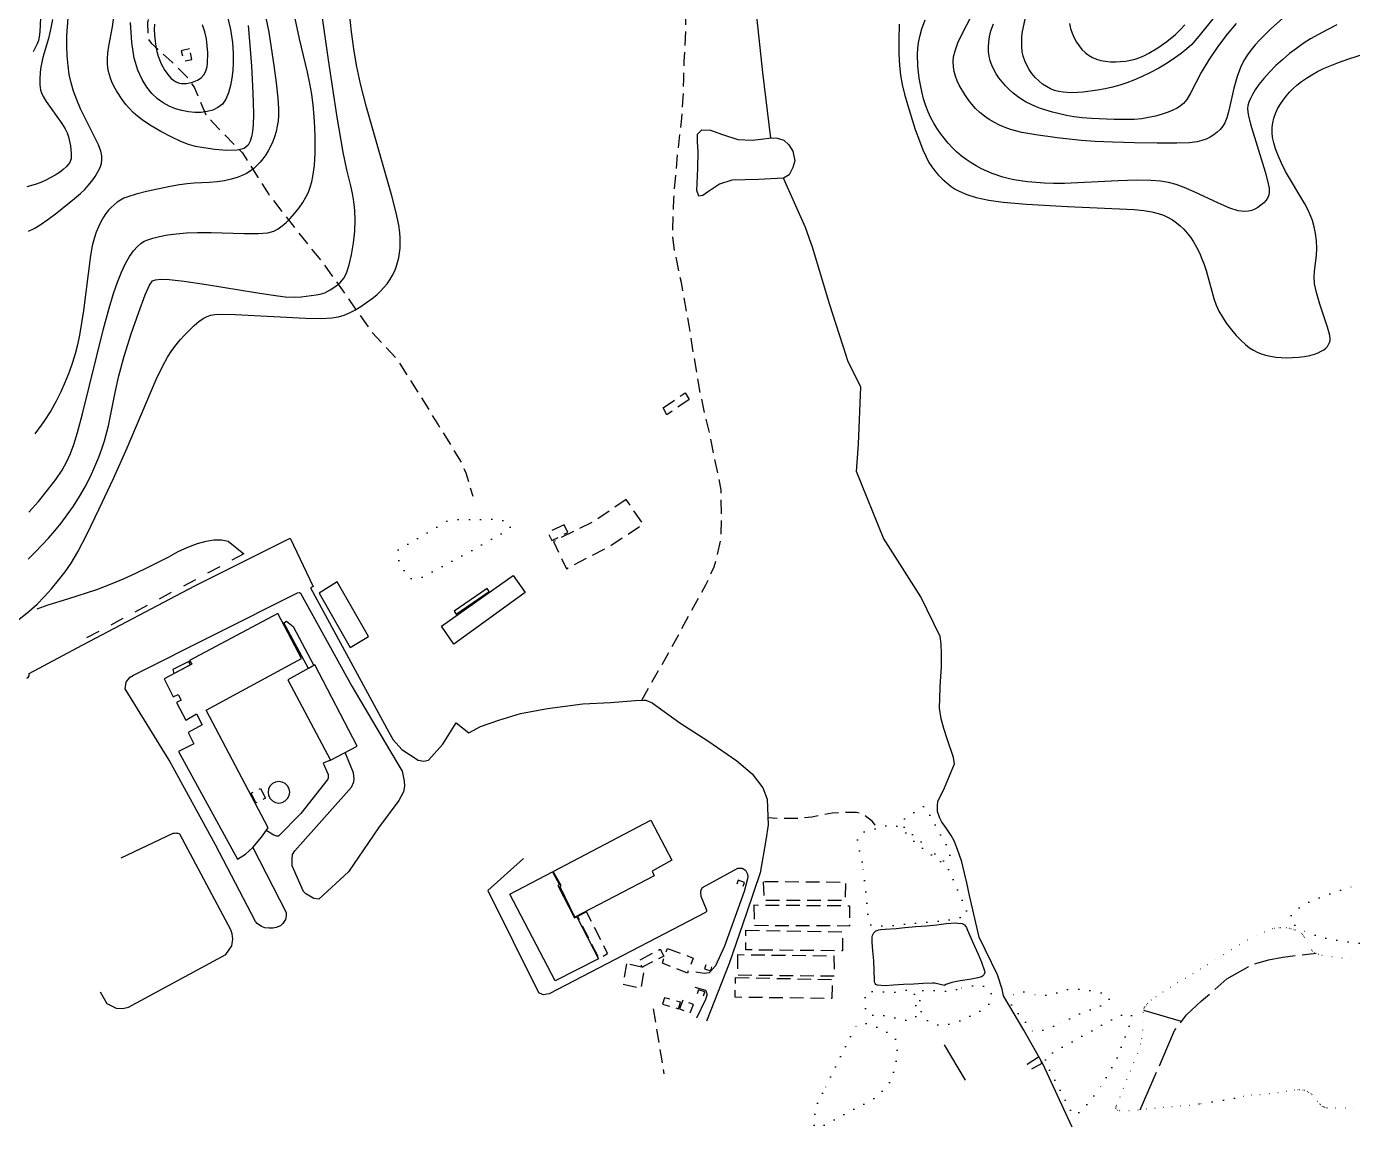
# Model space of a CAD drawing. Header units: millimetres. Extents: x 220021 to 223505, y 489325 to 491820.
# Drawn here: x 220579.4 to 221062.3, y 489327 to 489728.1 of the extents above; entities that cross this region are included whole.
import ezdxf

# ---------------------------------------------------------------- set-up
doc = ezdxf.new("R2010")
doc.units = ezdxf.units.MM
for name, pattern in [('15M2P5', [17.5, 15, -2.5]), ('5M2P5', [7.5, 5, -2.5]), ('5M5', [10, 5, -5]), ('AM4', [4, 0, -4])]:
    doc.linetypes.add(name, pattern=pattern)
for name, color, linetype in [('A0013118', 8, 'Continuous'), ('A0023119', 8, '5M2P5'), ('B0014111', 8, 'Continuous'), ('B0014116', 8, '5M2P5'), ('B0014117', 8, '5M2P5'), ('B0014118', 8, '5M2P5'), ('C0076116', 8, 'Continuous'), ('D0015112', 8, '15M2P5'), ('D0025111', 8, 'AM4'), ('E0022112', 8, 'Continuous'), ('E0052114', 8, 'Continuous'), ('F0017111', 8, 'Continuous'), ('F0017114', 8, 'Continuous'), ('F0037222', 8, 'Continuous'), ('F0037223', 8, '5M5')]:
    doc.layers.add(name, color=color, linetype=linetype)

msp = doc.modelspace()

# ---------------------------------------------------------------- linework, layer by layer
at = {"layer": 'A0013118', "flags": 128}
for points in [[(220579.527, 489490.71), (220580.004, 489490.925), (220580.318, 489491.538), (220580.257, 489492.387), (220597.849, 489501.726), (220640.649, 489524.344), (220675.323, 489541.665), (220683.728, 489524.115), (220682.726, 489523.629), (220711.282, 489471.082), (220712.944, 489468.266), (220716.091, 489464.691), (220721.948, 489460.856), (220724.014, 489460.422), (220725.739, 489460.834), (220731.012, 489466.615), (220735.824, 489474.401), (220740.406, 489470.843), (220744.668, 489473.073), (220751.344, 489475.441), (220759.302, 489477.887), (220769.117, 489479.664), (220781.982, 489481.34), (220792.055, 489481.804), (220801.048, 489482.514), (220804.157, 489482.737), (220804.893, 489482.662), (220807.21, 489481.665), (220817.323, 489474.459), (220827.484, 489467.847), (220838.074, 489460.573), (220843.613, 489455.845), (220847.469, 489450.784), (220849.109, 489446.57), (220849.472, 489437.325), (220848.677, 489431.667), (220846.529, 489419.752), (220841.577, 489405.056), (220835.274, 489386.803), (220826.991, 489365.756)], [(220661.798, 489429.014), (220673.892, 489405.392), (220673.891, 489404.165), (220673.645, 489402.816), (220673.235, 489402.08), (220672.669, 489401.31), (220671.85, 489400.533), (220670.268, 489399.893), (220669.048, 489399.635), (220667.725, 489399.601), (220666.157, 489399.773), (220664.964, 489400.217), (220663.397, 489401.302), (220662.791, 489402.12), (220648.13, 489429.972), (220631.324, 489460.886), (220615.23, 489486.863), (220615.682, 489489.222), (220616.323, 489490.258), (220617.101, 489491.116), (220618.342, 489491.852), (220678.092, 489521.812), (220678.607, 489521.862), (220678.859, 489521.818), (220679.199, 489521.661), (220697.8, 489487.791), (220711.312, 489464.93), (220716.13, 489456.804), (220716.841, 489453.156), (220716.969, 489451.332), (220716.644, 489449.304), (220715.009, 489446.146), (220707.504, 489436.231), (220696.634, 489420.101), (220685.849, 489410.188), (220683.94, 489410.435), (220681.085, 489412.195), (220680.274, 489413), (220676.135, 489422.39), (220676.116, 489424.845), (220676.253, 489426.529), (220677.072, 489427.851), (220697.662, 489450.976), (220698.576, 489452.987), (220698.7, 489454.009), (220698.388, 489456.232), (220695.354, 489463.59)], [(220690.021, 489460.789), (220687.376, 489459.727), (220689.214, 489455.595), (220689.241, 489454.558), (220689.083, 489453.883), (220679.252, 489441.434), (220671.161, 489433.142), (220670.486, 489433.197), (220669.375, 489433.566), (220666.656, 489435.223)], [(220606.142, 489376.411), (220608.567, 489372.192), (220611.944, 489370.444), (220614.218, 489370.375), (220614.879, 489370.463), (220616.471, 489370.837), (220651.978, 489390.037), (220654.1, 489393.229), (220654.436, 489395.585), (220654.226, 489397.592), (220653.763, 489399.075), (220635.238, 489433.89), (220634.641, 489434.081), (220634.164, 489434.174), (220633.803, 489434.181), (220633.339, 489434.178), (220633.043, 489434.154), (220632.644, 489434.066), (220613.749, 489425.122)], [(220760.319, 489425.053), (220747.358, 489413.384), (220765.858, 489376.184), (220767.112, 489375.535), (220767.706, 489375.521), (220768.837, 489375.704), (220769.771, 489375.895), (220826.736, 489405.515), (220827.159, 489405.778), (220827.101, 489406.125), (220826.972, 489406.439), (220825.032, 489411.206), (220824.917, 489412.743), (220825.047, 489413.602), (220825.566, 489414.491), (220838.458, 489421.498), (220839.992, 489421.457), (220841.219, 489420.805), (220841.992, 489419.356), (220842.039, 489418.411), (220841.929, 489417.576), (220840.676, 489412.979), (220833.546, 489393.025), (220830.276, 489385.954), (220827.926, 489383.327), (220826.105, 489383.083), (220823.137, 489383.586)], [(220822.758, 489378.142), (220826.596, 489377.053), (220827.192, 489375.893), (220827.133, 489375.051), (220826.624, 489373.613), (220823.372, 489366.849)]]:
    msp.add_lwpolyline(points, dxfattribs=at)
at = {"layer": 'A0023119', "flags": 128}
for points in [[(220803.399, 489482.683), (220814.013, 489501.357), (220826.722, 489524.706), (220829.862, 489531.235), (220832.363, 489541.46), (220832.45, 489549.955), (220832.374, 489559.349), (220829.873, 489571.472), (220828.174, 489579.913), (220826.637, 489586.05), (220824.924, 489593.891), (220821.908, 489611.209), (220820.726, 489619.118), (220817.859, 489634.8), (220815.439, 489646.269), (220814.652, 489652.5), (220815.083, 489665.344), (220816.333, 489679.769), (220818.005, 489694.712), (220818.528, 489702.388), (220818.791, 489708.933), (220818.85, 489715.273), (220819.387, 489723.903), (220819.529, 489732.412), (220819.752, 489740.851), (220820.616, 489748.309), (220821.753, 489756.994), (220824.12, 489770.914), (220828.768, 489790.354), (220840.022, 489820.426), (220852.255, 489846.366), (220855.919, 489861.907), (220868.164, 489886.551), (220882.413, 489909.463), (220895.057, 489937.114), (220902.839, 489954.766), (220911.568, 489969.098), (220921.804, 489985.221), (220932.244, 490000.138), (220942.695, 490010.631), (220954.898, 490021.606), (220960.649, 490028.066), (220963.825, 490036.592), (220966.988, 490048.357), (220970.135, 490065.876)], [(220602.895, 489841.394), (220606.555, 489833.222), (220618.996, 489809.41), (220633.439, 489784.872), (220634.097, 489782.059), (220633.923, 489779.782), (220627.684, 489760.921), (220627.173, 489758.122), (220627.495, 489754.437), (220626.795, 489744.803), (220625.611, 489739.908), (220624.595, 489735.712), (220623.405, 489729.415), (220623.553, 489723.628), (220624.717, 489722.036), (220632.373, 489715.109), (220638.197, 489709.256), (220640.522, 489705.723), (220644.663, 489695.857), (220647.325, 489693.021), (220657.972, 489682.027), (220667.605, 489666.837), (220682.566, 489647.728), (220686.557, 489642.948), (220689.881, 489638.351), (220705.002, 489616.962), (220714.483, 489606.683), (220729.263, 489583.018), (220737.731, 489569.245), (220739.388, 489565.544), (220741.88, 489556.94)], [(220888.405, 489437.189), (220887.52, 489438.539), (220883.622, 489441.378), (220881.597, 489441.74), (220878.216, 489441.79), (220872.809, 489441.487), (220865.391, 489440.121), (220860.012, 489439.599), (220857.353, 489439.567), (220855.471, 489439.555), (220853.201, 489439.604), (220849.374, 489439.816)], [(220807.549, 489370.289), (220811.527, 489346.573)]]:
    msp.add_lwpolyline(points, dxfattribs=at)
at = {"layer": 'B0014111', "flags": 128}
for points in [[(220756.543, 489528.148), (220761.022, 489521.935), (220735.036, 489503.09), (220730.533, 489509.676)], [(220692.519, 489525.788), (220685.914, 489521.699), (220697.208, 489501.911), (220703.943, 489505.929)], [(220747.086, 489523.372), (220735.117, 489515.151), (220735.879, 489514.042), (220747.848, 489522.263)], [(220670.938, 489514.277), (220638.688, 489497.171), (220639.525, 489495.773), (220629.531, 489490.516), (220632.707, 489483.929), (220634.627, 489484.793), (220635.737, 489482.737), (220634.035, 489481.811), (220637.396, 489475.452), (220641.304, 489477.747), (220643.384, 489473.679), (220638.191, 489470.86), (220640.237, 489466.833), (220634.655, 489463.956), (220656.249, 489424.721), (220659.066, 489426.574), (220661.797, 489429.013), (220664.932, 489432.723), (220667.307, 489436.168), (220644.778, 489479.105), (220679.46, 489497.821)], [(220674.101, 489511.433), (220676.432, 489509.477), (220683.984, 489495.336), (220682.007, 489494.253), (220673.098, 489510.918)], [(220638.493, 489496.771), (220632.641, 489493.859), (220632.97, 489492.453), (220638.99, 489495.538)], [(220684.364, 489495.503), (220674.55, 489490.052), (220690.021, 489460.789), (220699.726, 489465.886)], [(220806.692, 489439.023), (220814.427, 489424.358), (220807.27, 489420.343), (220807.941, 489418.713), (220779.049, 489403.672), (220773.697, 489414.658), (220774.025, 489415.152), (220771.199, 489420.28)], [(220770.963, 489420.117), (220773.497, 489415.418), (220772.859, 489415.142), (220778.916, 489403.375), (220779.789, 489403.814), (220787.664, 489388.433), (220771.856, 489380.473), (220755.438, 489412.02)]]:
    msp.add_lwpolyline(points, close=True, dxfattribs=at)
at = {"layer": 'B0014116', "flags": 128}
for points in [[(220638.694, 489719.939), (220635.726, 489719.278), (220636.586, 489715.416), (220639.555, 489716.077)], [(220797.758, 489555.798), (220786.038, 489547.839), (220771.239, 489540.472), (220775.981, 489530.529), (220791.541, 489538.673), (220803.926, 489546.782)], [(220775.211, 489546.551), (220769.193, 489543.756), (220770.629, 489540.803), (220776.477, 489543.782)], [(220664.55, 489450.535), (220666.375, 489447.007), (220662.863, 489445.295), (220661.206, 489448.821)], [(220783.311, 489405.561), (220780.007, 489403.882), (220787.831, 489388.688), (220791.002, 489390.377)], [(220810.14, 489392.004), (220811.464, 489389.451), (220803.574, 489385.447), (220802.406, 489387.895)], [(220812.771, 489392.265), (220822.126, 489388.738), (220820.105, 489383.292), (220810.931, 489386.881)], [(220797.862, 489386.684), (220796.66, 489379.254), (220803.238, 489377.692), (220804.538, 489385.136)], [(220811.708, 489374.308), (220811.043, 489371.948), (220816.874, 489370.304), (220817.539, 489372.663)], [(220818.383, 489373.353), (220817.174, 489370.287), (220821.038, 489368.764), (220822.247, 489371.83)]]:
    msp.add_lwpolyline(points, close=True, dxfattribs=at)
at = {"layer": 'B0014116'}
for points in [[(220812.567, 489586.684), (220811.208, 489589.187), (220819.214, 489594.608), (220820.723, 489592.25)], [(220675.201, 489449.136), (220675.008, 489450.35), (220674.45, 489451.444), (220673.582, 489452.313), (220672.487, 489452.871), (220671.273, 489453.064), (220670.059, 489452.871), (220668.964, 489452.313), (220668.095, 489451.444), (220667.537, 489450.35), (220667.345, 489449.136), (220667.537, 489447.922), (220668.095, 489446.827), (220668.964, 489445.958), (220670.059, 489445.4), (220671.273, 489445.208), (220672.487, 489445.4), (220673.582, 489445.958), (220674.45, 489446.827), (220675.008, 489447.922)]]:
    msp.add_lwpolyline(points, close=True, dxfattribs=at)
at = {"layer": 'B0014117', "flags": 128}
for points in [[(220847.671, 489416.545), (220847.902, 489409.805), (220877.65, 489409.889), (220877.729, 489416.304)], [(220844.291, 489407.953), (220844.324, 489400.676), (220879.202, 489400.531), (220879.166, 489407.7)], [(220841.324, 489398.871), (220876.488, 489398.341), (220876.507, 489391.387), (220841.285, 489391.726)], [(220838.294, 489389.877), (220838.355, 489382.593), (220873.645, 489382.24), (220873.472, 489389.426)], [(220837.603, 489381.649), (220872.867, 489380.95), (220872.678, 489374.033), (220837.413, 489374.466)]]:
    msp.add_lwpolyline(points, close=True, dxfattribs=at)
at = {"layer": 'B0014118', "flags": 128}
msp.add_lwpolyline([(220947.886, 489352.676), (220943.824, 489349.993), (220945.197, 489348.168), (220949.22, 489350.494)], close=True, dxfattribs=at)
at = {"layer": 'C0076116', "flags": 128}
for points in [[(220840.375, 489414.885), (220840.869, 489416.302), (220838.604, 489417.092), (220838.109, 489415.676)], [(220826.732, 489386.279), (220826.264, 489384.854), (220828.545, 489384.105), (220829.012, 489385.531)], [(220825.948, 489374.983), (220826.397, 489376.414), (220824.107, 489377.133), (220823.658, 489375.701)]]:
    msp.add_lwpolyline(points, dxfattribs=at)
at = {"layer": 'D0015112', "flags": 128}
for points in [[(220984.951, 489333.434), (220992.986, 489351.791), (220997.492, 489362.403), (221001.859, 489368.024), (221007.336, 489373.114), (221016.558, 489381.125), (221024.238, 489385.565), (221027.074, 489386.763), (221031.684, 489388.056), (221036.948, 489389.082), (221043.622, 489389.951), (221049.062, 489390.486)], [(221000.025, 489365.664), (220986.245, 489369.587)], [(220913.624, 489357.15), (220921.617, 489343.569)]]:
    msp.add_lwpolyline(points, dxfattribs=at)
at = {"layer": 'D0025111', "flags": 128}
for points in [[(220732.485, 489547.918), (220736.661, 489548.57), (220739.833, 489548.533), (220750.183, 489548.587), (220753.186, 489548.026), (220754.853, 489547.306), (220755.685, 489546.244), (220755.18, 489545.023), (220740.963, 489536.949), (220723.068, 489527.34), (220719.728, 489526.853), (220718.061, 489527.75), (220716.567, 489530.397), (220715.074, 489533.219), (220714.413, 489535.155), (220714.419, 489537.084), (220715.759, 489538.295), (220717.096, 489538.806)], [(220905.217, 489431.069), (220898.725, 489436.58), (220897.729, 489438.169), (220899.905, 489440.072), (220902.749, 489441.968), (220904.757, 489443.347), (220906.262, 489444.03), (220907.425, 489442.439), (220915.391, 489427.97), (220915.716, 489425.512), (220915.045, 489424.293), (220913.874, 489423.78), (220912.542, 489424.673)], [(220883.706, 489423.789), (220883.611, 489424.174), (220882.884, 489427.246), (220882.194, 489430.403), (220882.034, 489431.684), (220882.034, 489432.09), (220882.086, 489432.489), (220882.195, 489432.874), (220882.369, 489433.245), (220882.632, 489433.593), (220882.99, 489433.92), (220883.44, 489434.223), (220883.982, 489434.495), (220885.261, 489434.972), (220888.227, 489435.819), (220891.118, 489436.673), (220893.648, 489437.145), (220894.278, 489437.178), (220894.875, 489437.151), (220895.475, 489437.065), (220896.044, 489436.918), (220896.603, 489436.7), (220897.138, 489436.423), (220897.676, 489436.082), (220898.729, 489435.233), (220899.785, 489434.175), (220902.258, 489431.583), (220904.483, 489429.629), (220907.328, 489427.496), (220910.108, 489425.644), (220912.796, 489423.454), (220915.269, 489420.916), (220915.583, 489420.374), (220916.093, 489419.235), (220917.397, 489415.992), (220918.735, 489412.934), (220920.021, 489410.189), (220921.216, 489407.397), (220921.862, 489405.331), (220921.872, 489405.024), (220921.804, 489404.738), (220921.637, 489404.448), (220921.357, 489404.189), (220920.982, 489403.961), (220920.522, 489403.763), (220919.959, 489403.583), (220916.564, 489402.832), (220913.383, 489402.34), (220909.964, 489401.98), (220906.695, 489401.72), (220903.657, 489401.514), (220899.928, 489401.141), (220896.468, 489400.809), (220893.134, 489400.471), (220891.368, 489400.451), (220888.314, 489400.514), (220888.041, 489400.552), (220887.319, 489400.73), (220886.913, 489400.877), (220886.733, 489400.972), (220886.586, 489401.088), (220886.47, 489401.228), (220886.361, 489401.416), (220886.273, 489401.637), (220886.202, 489401.903), (220885.977, 489403.216), (220885.587, 489406.546), (220885.399, 489409.71)], [(221139.124, 489399.563), (221139.577, 489399.522), (221142.873, 489399.223), (221146.323, 489398.877), (221146.83, 489398.876), (221149.578, 489399.12), (221150.052, 489399.236), (221150.887, 489399.562), (221151.293, 489399.784), (221152.04, 489400.312), (221152.425, 489400.673), (221153.394, 489401.77), (221155.182, 489404.206), (221155.308, 489404.557), (221155.325, 489404.922), (221155.223, 489405.314), (221155.016, 489405.702), (221154.709, 489406.105), (221154.328, 489406.514), (221153.295, 489407.377), (221152.631, 489407.814), (221151.292, 489408.53), (221149.042, 489409.486), (221147.434, 489410.002), (221143.971, 489410.87), (221140.801, 489411.506), (221137.795, 489412.043), (221133.93, 489412.601), (221129.864, 489412.955), (221125.862, 489413.226), (221122.784, 489413.385), (221119.525, 489413.544), (221115.735, 489413.689), (221111.881, 489413.728), (221108.56, 489413.827), (221105.54, 489413.931), (221101.603, 489414.121), (221098.422, 489414.269), (221094.465, 489414.425), (221090.627, 489414.639), (221087.453, 489414.907), (221083.714, 489415.161), (221080.19, 489415.464), (221077.139, 489415.793), (221073.901, 489415.958), (221070.445, 489415.926), (221066.903, 489415.687), (221065.375, 489415.439), (221061.837, 489414.623), (221058.918, 489413.844), (221055.846, 489412.813), (221052.369, 489411.52), (221049.007, 489410.206), (221046.228, 489408.998), (221043.984, 489407.779), (221043.449, 489407.421), (221040.874, 489405.429), (221040.509, 489405.085), (221040.202, 489404.717), (221039.97, 489404.318), (221039.813, 489403.892), (221039.748, 489403.398), (221039.806, 489402.893), (221039.959, 489402.413), (221040.204, 489401.928), (221040.548, 489401.444), (221040.991, 489400.97), (221041.529, 489400.51), (221042.769, 489399.67), (221044.844, 489398.537), (221046.443, 489397.841), (221049.783, 489396.748), (221053.024, 489395.897), (221056.255, 489395.248), (221059.861, 489394.816), (221063.252, 489394.401), (221066.419, 489393.912), (221068.14, 489393.798), (221069.885, 489393.855), (221073.223, 489394.122), (221076.472, 489394.54), (221079.741, 489395.104), (221083.262, 489395.674), (221086.637, 489396.037), (221090.087, 489396.42), (221093.247, 489396.776), (221096.462, 489397.2), (221099.817, 489397.774), (221102.888, 489398.348), (221106.144, 489398.99), (221109.181, 489399.459), (221112.481, 489399.954), (221115.723, 489400.385), (221119.139, 489400.632), (221122.302, 489400.65), (221125.452, 489400.631)], [(220918.067, 489377.309), (220917.555, 489377.2), (220914.341, 489376.756), (220913.724, 489376.736), (220911.382, 489376.87), (220908.26, 489377.094), (220906.46, 489377.064), (220906.078, 489377.006), (220905.737, 489376.901), (220905.437, 489376.731), (220905.164, 489376.465), (220904.935, 489376.117), (220904.789, 489375.759), (220904.686, 489375.364), (220904.635, 489374.938), (220904.628, 489374.485), (220904.702, 489373.527), (220904.98, 489370.186), (220905.109, 489369.566), (220905.442, 489368.539), (220905.653, 489368.062), (220906.14, 489367.206), (220906.44, 489366.831), (220906.797, 489366.493), (220907.182, 489366.19), (220908.508, 489365.34), (220909.029, 489365.067), (220910.229, 489364.599), (220910.9, 489364.435), (220911.541, 489364.343), (220912.155, 489364.312), (220912.768, 489364.339), (220915.155, 489364.661), (220918.199, 489365.409), (220918.823, 489365.647), (220922.032, 489367.128), (220924.875, 489368.524), (220927.835, 489370.114), (220928.275, 489370.41), (220929.4, 489371.388), (220929.718, 489371.81), (220930.008, 489372.304), (220930.24, 489372.799), (220930.602, 489373.838), (220930.708, 489374.373), (220930.749, 489374.857), (220930.729, 489375.348), (220930.658, 489375.822), (220930.552, 489376.255), (220930.399, 489376.681), (220930.205, 489377.059), (220929.96, 489377.414), (220929.677, 489377.707), (220929.336, 489377.963), (220928.955, 489378.178), (220928.491, 489378.373), (220928.048, 489378.513), (220927.148, 489378.691), (220926.221, 489378.759), (220925.724, 489378.75), (220922.41, 489378.486)], [(220895.64, 489376.341), (220896.349, 489376.419), (220899.383, 489376.973), (220901.977, 489377.138), (220902.233, 489376.927), (220902.441, 489376.606), (220902.607, 489376.17), (220902.757, 489375.597), (220902.957, 489374.322), (220903.296, 489370.675), (220903.301, 489367.641), (220903.123, 489367.205), (220902.847, 489366.83), (220902.465, 489366.516), (220901.994, 489366.275), (220901.456, 489366.111), (220900.859, 489366.03), (220900.191, 489366.037), (220898.838, 489366.202), (220897.406, 489366.506), (220894.465, 489367.244), (220891.37, 489367.819), (220889.942, 489367.935), (220886.499, 489368.026), (220886.101, 489368.118), (220885.76, 489368.296), (220885.491, 489368.559), (220885.28, 489368.906), (220885.12, 489369.322), (220884.994, 489369.813), (220884.834, 489370.873), (220884.774, 489372.015), (220884.868, 489375.097), (220885.025, 489375.976), (220885.179, 489376.184), (220885.397, 489376.337), (220885.673, 489376.443), (220886.01, 489376.507), (220886.372, 489376.538)], [(220953.391, 489363.922), (220952.952, 489363.776), (220950.118, 489362.721), (220947.063, 489361.67), (220946.688, 489361.707), (220946.307, 489361.81), (220945.956, 489361.97), (220945.629, 489362.206), (220945.319, 489362.513), (220945.019, 489362.891), (220944.733, 489363.331), (220942.975, 489365.807), (220942.502, 489366.339), (220940.141, 489368.894), (220938.462, 489371.069), (220937.88, 489372.017), (220937.693, 489372.495), (220937.601, 489373.003), (220937.625, 489373.504), (220937.758, 489374.039), (220937.991, 489374.547), (220938.321, 489375.034), (220938.758, 489375.48), (220939.283, 489375.868), (220939.965, 489376.202), (220940.691, 489376.399), (220941.544, 489376.47), (220942.351, 489376.415), (220943.217, 489376.278), (220946.622, 489375.506), (220949.257, 489375.163), (220950.15, 489375.166), (220951.998, 489375.383), (220953.576, 489375.727), (220955.843, 489376.451), (220958.741, 489377.363), (220959.58, 489377.499), (220960.401, 489377.553), (220962.228, 489377.466), (220965.344, 489377.11), (220968.742, 489376.607), (220970.524, 489376.176), (220971.632, 489375.78), (220972.573, 489375.319), (220972.947, 489375.081), (220973.24, 489374.842), (220973.479, 489374.579), (220973.642, 489374.317), (220973.727, 489374.037), (220973.717, 489373.771), (220973.632, 489373.502), (220973.502, 489373.253), (220973.318, 489373.004), (220973.103, 489372.773), (220972.833, 489372.544), (220972.533, 489372.337), (220971.844, 489371.945), (220971.077, 489371.595), (220967.763, 489370.315), (220964.739, 489369.24)], [(220972.587, 489345.262), (220976.319, 489351.788), (220982, 489366.851), (220981.898, 489367.69), (220981.64, 489368.16), (220981.128, 489368.549), (220980.249, 489368.679), (220978.674, 489368.169), (220975.285, 489366.74), (220954.662, 489355.156), (220951.224, 489353.31), (220950.242, 489352.329), (220951.29, 489349.227), (220960.36, 489331.905), (220961.294, 489331.897), (220962.242, 489332.081), (220964.084, 489333.62), (220969.808, 489340.618)], [(220869.258, 489339.516), (220868.95, 489339.012), (220867.742, 489336.531), (220867.517, 489335.938), (220866.554, 489332.551), (220865.958, 489329.272), (220866.006, 489328.685), (220866.135, 489328.167), (220866.319, 489327.724), (220866.578, 489327.356), (220866.905, 489327.124), (220867.327, 489327.028), (220867.805, 489327.082), (220868.364, 489327.245), (220869.598, 489327.763), (220871.746, 489328.893), (220874.842, 489330.541), (220878.157, 489332.291), (220881.492, 489334.13), (220884.935, 489335.887), (220888.107, 489337.623), (220888.843, 489338.209), (220889.982, 489339.292), (220892.261, 489341.67), (220893.878, 489343.762), (220894.219, 489344.471), (220894.813, 489346.059), (220895.763, 489349.569), (220896.454, 489353.264), (220896.496, 489354.116), (220896.416, 489357.552), (220896.253, 489358.541), (220896.035, 489358.998), (220895.708, 489359.448), (220895.313, 489359.891), (220894.339, 489360.724), (220893.766, 489361.112), (220890.917, 489362.696), (220887.898, 489364.054), (220885.485, 489364.881), (220884.988, 489364.963), (220884.538, 489364.997), (220884.142, 489364.991), (220883.774, 489364.943), (220882.526, 489364.665), (220882.226, 489364.508), (220881.926, 489364.29), (220881.653, 489364.024), (220881.394, 489363.718), (220880.473, 489362.362), (220880.261, 489361.973)]]:
    msp.add_lwpolyline(points, close=True, dxfattribs=at)
at = {"layer": 'D0025111'}
msp.add_lwpolyline([(221062.828, 489334.44), (221059.715, 489334.112), (221056.248, 489334.015), (221053.136, 489334.119), (221052.652, 489334.198), (221052.206, 489334.324), (221051.797, 489334.502), (221051.405, 489334.73), (221050.737, 489335.239), (221050.414, 489335.549), (221049.62, 489336.467), (221047.556, 489338.96), (221047.184, 489339.28), (221046.401, 489339.816), (221045.927, 489340.065), (221044.895, 489340.471), (221044.305, 489340.622), (221043.143, 489340.769), (221042.505, 489340.759), (221041.281, 489340.63), (221038.281, 489340.148), (221035.2, 489339.683), (221032.152, 489339.266), (221028.658, 489338.965), (221025.617, 489338.796), (221022.624, 489338.341), (221019.307, 489337.706), (221006.535, 489335.51), (221006.225, 489335.476), (221003.075, 489335.059), (220999.803, 489334.781), (220996.643, 489334.585), (220993.547, 489334.311), (220990.449, 489333.982), (220987.387, 489333.654), (220984.193, 489333.366), (220980.897, 489333.058), (220977.962, 489333.056), (220977.532, 489333.101), (220976.803, 489333.268), (220976.496, 489333.429), (220976.261, 489333.661), (220976.149, 489333.926), (220976.153, 489334.261), (220976.242, 489334.663), (220976.388, 489335.123), (220977.617, 489338.132), (220978.795, 489341.254), (220980.069, 489344.549), (220981.352, 489347.531), (220982.66, 489350.581), (220984.029, 489354.026), (220985.122, 489357.448), (220985.539, 489359.367), (220985.97, 489362.506), (220986.163, 489365.707), (220986.165, 489368.925), (220986.33, 489370.285), (220986.487, 489370.646), (220986.691, 489371.007), (220987.261, 489371.784), (220987.64, 489372.206), (220988.973, 489373.45), (220990.644, 489374.734), (220993.27, 489376.413), (220995.93, 489378.102), (220998.59, 489379.733), (221001.393, 489381.388), (221004.148, 489383.118), (221006.808, 489384.773), (221009.481, 489386.342), (221012.486, 489388.093), (221015.292, 489389.928), (221018.095, 489391.832), (221021.069, 489393.688), (221023.916, 489395.363), (221027.156, 489396.977), (221030.262, 489398.284), (221033.208, 489399.465), (221033.787, 489399.628), (221035.464, 489399.907), (221036.051, 489399.937), (221038.249, 489399.837), (221039.337, 489399.676), (221039.868, 489399.546), (221040.935, 489399.184), (221041.419, 489398.969), (221043.709, 489397.641), (221044.128, 489397.273), (221044.499, 489396.867), (221044.836, 489396.414), (221045.15, 489395.902), (221045.868, 489394.45), (221047.414, 489391.8), (221047.754, 489391.428), (221048.463, 489390.831), (221048.892, 489390.569), (221049.376, 489390.333), (221049.932, 489390.132), (221051.132, 489389.831), (221054.785, 489389.263), (221058.402, 489388.886), (221061.756, 489388.57), (221065.137, 489388.217)], dxfattribs=at)
at = {"layer": 'E0022112', "flags": 128}
for points in [[(220885.979, 489885.21), (220874.537, 489859.802), (220866.315, 489836.996), (220850.97, 489805.795), (220845.137, 489788.4), (220842.887, 489766.381), (220844.939, 489733.983), (220847.435, 489711.336), (220850.269, 489687.441)], [(220960.178, 489327.145), (220949.475, 489350.157), (220942.55, 489362.446), (220935.174, 489374.974), (220934.678, 489377.381), (220932.956, 489382.618), (220926.332, 489396.346), (220922.741, 489411.503), (220921.817, 489416.187), (220920.96, 489419.678), (220919.954, 489423.769), (220919.042, 489426.606), (220918.103, 489429.252), (220917.204, 489431.468), (220916.108, 489433.357), (220913.921, 489436.611), (220912.675, 489438.275), (220912.028, 489439.693), (220911.198, 489442.087), (220911.097, 489444.152), (220911.275, 489445.816), (220913.692, 489450.736), (220917.297, 489459.44), (220916.957, 489461.792), (220914.712, 489468.598), (220913.5, 489472.375), (220912.535, 489475.887), (220911.882, 489479.719), (220912.001, 489483.325), (220912.085, 489487.49), (220912.408, 489491.288), (220912.642, 489494.86), (220912.611, 489499.53), (220912.497, 489503.198), (220912.117, 489505.898), (220905.042, 489520.328), (220891.434, 489541.647), (220881.632, 489565.944), (220882.348, 489575.931), (220883.274, 489596.826), (220878.548, 489605.958), (220876.888, 489611.29), (220875.405, 489615.804), (220871.805, 489627.055), (220865.686, 489647.307), (220863.034, 489654.851), (220855.078, 489672.886)]]:
    msp.add_lwpolyline(points, dxfattribs=at)
at = {"layer": 'E0052114', "flags": 128}
for points in [[(220845.918, 489672.293), (220836.235, 489672.056), (220831.723, 489670.706), (220829.882, 489669.5), (220827.372, 489667.776), (220825.699, 489666.569), (220824.195, 489666.236), (220823.535, 489668.347), (220823.895, 489676.407), (220823.916, 489682.543), (220823.76, 489686.051), (220823.77, 489688.856), (220825.277, 489690.416), (220828.449, 489690.379), (220832.784, 489688.751), (220838.454, 489686.932), (220843.629, 489686.696), (220846.968, 489687.008), (220850.643, 489687.491), (220852.813, 489687.465), (220855.148, 489686.737), (220856.978, 489684.962), (220858.473, 489682.666), (220859.129, 489679.152), (220858.453, 489676.705), (220857.109, 489674.091), (220855.102, 489672.887)], [(220910.083, 489379.578), (220909.381, 489379.579), (220905.955, 489379.451), (220902.522, 489379.283), (220898.796, 489379.145), (220895.152, 489378.858), (220892.026, 489378.683), (220889.245, 489378.824), (220888.928, 489378.957), (220888.669, 489379.152), (220888.475, 489379.418), (220888.339, 489379.762), (220888.244, 489380.188), (220888.186, 489380.693), (220888.089, 489384.221), (220887.958, 489387.681), (220887.606, 489391.41), (220887.349, 489394.543), (220887.395, 489396.442), (220887.49, 489396.983), (220887.658, 489397.457), (220887.907, 489397.9), (220888.262, 489398.309), (220888.685, 489398.612), (220889.203, 489398.84), (220889.799, 489399.003), (220890.508, 489399.119), (220892.077, 489399.227), (220896.045, 489399.487), (220899.303, 489399.857), (220903.2, 489400.267), (220907.134, 489400.53), (220910.935, 489400.879), (220914.293, 489401.289), (220917.845, 489401.539), (220918.496, 489401.508), (220920.152, 489401.275), (220920.599, 489401.084), (220920.987, 489400.804), (220921.341, 489400.385), (220921.661, 489399.839), (220921.985, 489399.147), (220923.237, 489396.089), (220924.657, 489393.02), (220925.92, 489390.115), (220927.131, 489387.254), (220928.299, 489384.1), (220928.339, 489383.657), (220928.295, 489383.224), (220928.199, 489382.89), (220928.025, 489382.584), (220927.8, 489382.338), (220927.493, 489382.124), (220927.152, 489381.95), (220926.743, 489381.794), (220925.836, 489381.552), (220922.74, 489380.988), (220919.403, 489380.489), (220916.355, 489379.816), (220914.194, 489379.136), (220913.634, 489378.809)]]:
    msp.add_lwpolyline(points, close=True, dxfattribs=at)
at = {"layer": 'F0017111', "elevation": 60}
for points in [[(220579.945, 489534.065), (220582.501, 489536.561), (220587.337, 489541.695), (220589.653, 489544.368), (220591.934, 489547.172), (220594.207, 489550.165), (220596.479, 489553.391), (220598.693, 489556.825), (220600.77, 489560.425), (220602.643, 489564.126), (220604.282, 489567.775), (220605.665, 489571.198), (220606.787, 489574.275), (220607.701, 489577.103), (220609.188, 489582.657), (220611.675, 489594.735), (220613.01, 489600.776), (220614.915, 489607.975), (220617.464, 489616.135), (220620.207, 489624.068), (220622.56, 489630.337), (220624.122, 489633.913), (220625.225, 489635.409), (220626.383, 489635.847), (220628.166, 489636.039), (220631.364, 489635.959), (220636.827, 489635.367), (220644.939, 489634.137), (220662.81, 489631.155), (220669.166, 489630.177), (220673.588, 489629.655), (220676.793, 489629.5), (220679.392, 489629.617), (220684.893, 489630.306), (220686.357, 489630.56), (220687.988, 489631.11), (220689.927, 489632.108), (220691.949, 489633.449), (220693.738, 489634.96), (220695.066, 489636.562), (220696.045, 489638.538), (220696.875, 489641.262), (220697.697, 489644.955), (220698.425, 489649.239), (220698.912, 489653.58), (220699.053, 489657.548), (220698.901, 489661.11), (220698.548, 489664.335), (220698.073, 489667.293), (220697.494, 489670.066), (220695.977, 489675.924), (220694.671, 489682.296), (220692.527, 489695.06), (220689.37, 489715.929), (220685.815, 489740.667)], [(220584.703, 489736.338), (220584.193, 489726.12), (220583.998, 489724.271), (220583.703, 489722.943), (220583.27, 489721.783), (220581.783, 489718.888)]]:
    msp.add_lwpolyline(points, dxfattribs=at)
at = {"layer": 'F0017111', "flags": 128}
for points, elevation in [([(220576.545, 489512.12), (220580.301, 489515.107), (220583.24, 489517.703), (220585.838, 489520.312), (220588.462, 489523.232), (220591.055, 489526.354), (220593.452, 489529.467), (220595.619, 489532.595), (220598.037, 489536.717), (220601.317, 489543.05), (220605.832, 489552.333), (220611.014, 489563.398), (220616.06, 489574.602), (220626.575, 489599.44), (220628.838, 489604.228), (220630.706, 489607.625), (220632.315, 489610.118), (220633.797, 489612.145), (220635.266, 489613.931), (220636.833, 489615.65), (220640.376, 489619.119), (220642.118, 489620.582), (220643.691, 489621.673), (220645.113, 489622.43), (220646.433, 489622.93), (220647.893, 489623.23), (220650.493, 489623.314), (220655.423, 489623.143), (220680.917, 489621.848), (220686.773, 489621.769), (220690.497, 489621.966), (220692.993, 489622.377), (220695.045, 489622.957), (220696.96, 489623.736), (220698.922, 489624.762), (220701.054, 489626.051), (220703.222, 489627.5), (220705.225, 489628.972), (220706.913, 489630.362), (220708.324, 489631.69), (220709.547, 489633.005), (220710.652, 489634.352), (220711.652, 489635.756), (220712.543, 489637.238), (220713.323, 489638.812), (220713.986, 489640.459), (220714.525, 489642.153), (220714.937, 489643.873), (220715.229, 489645.609), (220715.412, 489647.353), (220715.492, 489649.119), (220715.462, 489650.993), (220715.312, 489653.082), (220714.968, 489655.667), (220714.113, 489659.729), (220712.37, 489666.425), (220703.197, 489698.685), (220701.021, 489707.209), (220699.58, 489713.943), (220698.565, 489719.97), (220697.712, 489726.204), (220696.941, 489732.895)], 55), ([(220588.842, 489730.677), (220588.132, 489727.007), (220587.319, 489723.766), (220585.75, 489718.508), (220585.186, 489716.34), (220584.495, 489712.613), (220584.166, 489709.431), (220584.153, 489706.874), (220584.462, 489704.843), (220584.775, 489703.864), (220585.394, 489702.616), (220586.545, 489700.795), (220592.215, 489692.777), (220593.446, 489690.84), (220594.183, 489689.352), (220594.65, 489687.94), (220595.339, 489684.624), (220595.664, 489681.768), (220595.582, 489679.937), (220595.403, 489679.239), (220595.082, 489678.57), (220594.555, 489677.83), (220593.768, 489676.95), (220592.71, 489675.963), (220591.38, 489674.93), (220589.799, 489673.907), (220586.343, 489672.068), (220584.623, 489671.308), (220582.497, 489670.556), (220579.438, 489669.682)], 65), ([(220580.062, 489653.557), (220582.106, 489654.559), (220584.36, 489655.889), (220587.078, 489657.747), (220590.377, 489660.221), (220596.843, 489665.41), (220599.021, 489667.286), (220600.564, 489668.762), (220601.832, 489670.173), (220603.105, 489671.773), (220604.331, 489673.494), (220605.377, 489675.187), (220606.135, 489676.74), (220606.61, 489678.181), (220606.838, 489679.577), (220606.824, 489681.02), (220606.46, 489682.725), (220605.612, 489684.938), (220600.678, 489694.648), (220599.055, 489698.068), (220597.662, 489701.353), (220596.512, 489704.495), (220595.61, 489707.517), (220594.937, 489710.563), (220594.47, 489713.807), (220594.184, 489717.353), (220594.063, 489721.038), (220594.09, 489724.628), (220594.255, 489727.968), (220594.564, 489731.208)], 70), ([(220580.25, 489551.213), (220583.659, 489555.114), (220587.029, 489559.173), (220589.993, 489563.047), (220592.282, 489566.482), (220594.006, 489569.588), (220595.372, 489572.565), (220596.599, 489575.77), (220597.966, 489580.191), (220599.763, 489586.977), (220607.365, 489617.917), (220609.4, 489625.494), (220611.046, 489630.884), (220612.512, 489634.997), (220613.968, 489638.576), (220615.438, 489641.711), (220616.907, 489644.327), (220618.355, 489646.374), (220619.745, 489647.913), (220621.033, 489649.033), (220622.232, 489649.83), (220623.573, 489650.433), (220625.343, 489650.977), (220627.752, 489651.561), (220630.699, 489652.137), (220634.008, 489652.617), (220637.588, 489652.929), (220641.684, 489653.063), (220646.627, 489653.022), (220658.563, 489652.656), (220663.723, 489652.657), (220667.248, 489652.975), (220669.48, 489653.584), (220671.04, 489654.418), (220672.454, 489655.433), (220673.881, 489656.666), (220675.387, 489658.178), (220676.999, 489659.992), (220678.596, 489661.983), (220680.017, 489663.988), (220681.141, 489665.886), (220682.003, 489667.713), (220682.675, 489669.548), (220683.219, 489671.451), (220683.654, 489673.409), (220684.222, 489677.395), (220684.487, 489681.893), (220684.53, 489687.762), (220684.4, 489691.33), (220684.127, 489695.305), (220683.725, 489699.454), (220683.217, 489703.488), (220682.597, 489707.291), (220681.742, 489711.425), (220678.785, 489723.551), (220676.802, 489732.665)], 65), ([(220666.558, 489731.235), (220667.565, 489726.031), (220668.508, 489720.352), (220669.427, 489713.938), (220670.24, 489707.509), (220670.833, 489702.03), (220671.125, 489698.194), (220671.153, 489695.616), (220670.982, 489693.642), (220670.668, 489691.731), (220670.23, 489689.815), (220669.675, 489687.937), (220669.01, 489686.137), (220668.247, 489684.428), (220667.397, 489682.818), (220666.47, 489681.313), (220665.472, 489679.912), (220664.41, 489678.617), (220663.285, 489677.427), (220662.088, 489676.349), (220660.807, 489675.392), (220659.419, 489674.555), (220657.854, 489673.812), (220656.032, 489673.128), (220653.893, 489672.486), (220651.472, 489671.928), (220648.823, 489671.515), (220646.017, 489671.279), (220640.433, 489671.03), (220637.835, 489670.827), (220635.057, 489670.458), (220631.682, 489669.845), (220623.09, 489667.926), (220619.255, 489666.952), (220616.577, 489666.167), (220614.818, 489665.501), (220613.532, 489664.833), (220612.351, 489664.064), (220611.22, 489663.185), (220610.162, 489662.212), (220609.187, 489661.149), (220608.268, 489659.955), (220607.363, 489658.578), (220606.448, 489656.979), (220605.551, 489655.162), (220604.713, 489653.145), (220603.967, 489650.892), (220603.297, 489648.161), (220602.677, 489644.657), (220600.123, 489624.65), (220598.628, 489615.682), (220597.889, 489612.113), (220597.076, 489608.908), (220596.085, 489605.703), (220594.842, 489602.229), (220593.395, 489598.595), (220591.823, 489595.007), (220590.152, 489591.581), (220588.181, 489588.08), (220585.655, 489584.177), (220582.427, 489579.677)], 70), ([(220652.26, 489732.54), (220653.687, 489726.942), (220654.361, 489722.207), (220654.585, 489718.245), (220654.607, 489714.938), (220654.471, 489712.05), (220654.168, 489709.318), (220653.684, 489706.56), (220652.973, 489703.919), (220651.983, 489701.62), (220650.678, 489699.836), (220649.082, 489698.538), (220647.235, 489697.643), (220645.181, 489697.079), (220642.972, 489696.804), (220640.663, 489696.785), (220638.307, 489696.996), (220635.94, 489697.437), (220633.597, 489698.113), (220631.309, 489699.038), (220629.102, 489700.246), (220626.997, 489701.78), (220625.013, 489703.682), (220623.16, 489706.003), (220621.442, 489708.797), (220619.883, 489712.178), (220618.581, 489716.52), (220617.65, 489722.258), (220617.175, 489729.529)], 80), ([(221056.62, 489728.692), (221053.045, 489726.917), (221049.886, 489725.218), (221047.027, 489723.545), (221044.375, 489721.852), (221041.846, 489720.09), (221039.377, 489718.202), (221036.912, 489716.127), (221034.43, 489713.838), (221032.056, 489711.452), (221029.948, 489709.123), (221028.231, 489706.979), (221026.886, 489705.051), (221025.863, 489703.347), (221025.11, 489701.862), (221024.58, 489700.547), (221024.228, 489699.342), (221024.06, 489698.063), (221024.284, 489696.045), (221025.162, 489692.5), (221030.5, 489675.12), (221031.498, 489671.332), (221031.891, 489669.076), (221031.927, 489667.705), (221031.799, 489666.66), (221031.486, 489665.743), (221030.91, 489664.843), (221030.031, 489663.888), (221028.959, 489662.947), (221027.84, 489662.122), (221026.775, 489661.495), (221025.68, 489661.06), (221024.425, 489660.783), (221022.851, 489660.685), (221020.684, 489660.983), (221017.62, 489661.942), (221013.526, 489663.697), (221004.592, 489667.913), (221001.004, 489669.446), (220998.014, 489670.498), (220995.282, 489671.22), (220992.41, 489671.73), (220988.79, 489672.022), (220983.76, 489672.058), (220976.991, 489671.832), (220957.355, 489670.932), (220953.41, 489670.896), (220950.123, 489670.997), (220943.976, 489671.516), (220938.905, 489672.262), (220936.834, 489672.7), (220934.902, 489673.215), (220931.079, 489674.545), (220927.216, 489676.292), (220925.287, 489677.319), (220923.395, 489678.445), (220921.563, 489679.669), (220919.801, 489680.997), (220918.117, 489682.435), (220916.515, 489683.985), (220914.996, 489685.634), (220913.557, 489687.362), (220912.197, 489689.153), (220910.928, 489691.001), (220909.758, 489692.9), (220908.698, 489694.86), (220907.739, 489696.945), (220906.872, 489699.235), (220906.091, 489701.765), (220905.414, 489704.4), (220904.45, 489709.317), (220903.987, 489713.66), (220903.903, 489717.981), (220904.015, 489720.103), (220904.258, 489722.197), (220904.717, 489724.471), (220905.49, 489727.182), (220906.638, 489730.486)], 60), ([(221037.868, 489732.001), (221032.589, 489727.217), (221028.442, 489723.133), (221026.813, 489721.363), (221025.39, 489719.644), (221024.065, 489717.827), (221022.755, 489715.744), (221021.472, 489713.161), (221020.253, 489709.828), (221019.134, 489705.666), (221017.258, 489697.455), (221016.511, 489694.766), (221015.802, 489692.996), (221015.022, 489691.73), (221014.084, 489690.62), (221012.988, 489689.599), (221011.755, 489688.668), (221010.405, 489687.832), (221008.957, 489687.104), (221007.43, 489686.5), (221005.685, 489686.035), (221002.95, 489685.717), (220998.293, 489685.553), (220991.21, 489685.546), (220982.885, 489685.672), (220974.93, 489685.9), (220968.573, 489686.206), (220963.513, 489686.585), (220954.719, 489687.544), (220947.017, 489688.59), (220941.858, 489689.506), (220937.792, 489690.603), (220935.774, 489691.311), (220933.785, 489692.135), (220931.852, 489693.083), (220929.994, 489694.161), (220928.232, 489695.377), (220926.58, 489696.733), (220925.039, 489698.22), (220923.607, 489699.823), (220922.281, 489701.521), (220921.074, 489703.264), (220919.067, 489706.664), (220918.286, 489708.303), (220917.662, 489709.95), (220917.201, 489711.637), (220916.921, 489713.372), (220916.843, 489715.158), (220917.008, 489717.044), (220917.539, 489719.269), (220918.578, 489722.12), (220920.317, 489725.928), (220923.134, 489731.198)], 65), ([(220625.923, 489728.908), (220625.887, 489726.964), (220625.969, 489724.882), (220626.164, 489722.768), (220626.463, 489720.757), (220626.856, 489718.953), (220627.328, 489717.341), (220628.453, 489714.516), (220629.772, 489712.079), (220631.259, 489710.022), (220632.039, 489709.19), (220632.827, 489708.52), (220633.602, 489708.004), (220634.343, 489707.63), (220635.046, 489707.386), (220635.781, 489707.264), (220637.655, 489707.359), (220639.831, 489707.809), (220641.581, 489708.493), (220642.92, 489709.398), (220643.957, 489710.515), (220644.703, 489711.832), (220645.176, 489713.492), (220645.309, 489714.66), (220645.33, 489718.464), (220645.172, 489721.008), (220644.847, 489723.643), (220644.307, 489726.164), (220643.477, 489728.634)], 85), ([(220897.141, 489728.95), (220897.013, 489723.06), (220897.061, 489718.089), (220897.289, 489713.938), (220897.697, 489710.322), (220898.29, 489706.946), (220899.107, 489703.491), (220900.193, 489699.63), (220903.065, 489690.588), (220904.538, 489686.413), (220905.842, 489683.107), (220906.993, 489680.575), (220908.047, 489678.59), (220909.067, 489676.94), (220910.15, 489675.472), (220911.403, 489674.048), (220912.89, 489672.574), (220914.51, 489671.135), (220916.117, 489669.86), (220917.604, 489668.845), (220919.004, 489668.05), (220921.822, 489666.844), (220925.242, 489665.84), (220929.788, 489664.884), (220935.07, 489664.109), (220943.62, 489663.393), (220958.553, 489662.485), (220982.728, 489661.48), (220986.286, 489661.112), (220989.171, 489660.609), (220991.525, 489660.003), (220993.485, 489659.317), (220995.172, 489658.538), (220996.705, 489657.642), (220998.177, 489656.613), (220999.585, 489655.463), (221000.9, 489654.208), (221002.108, 489652.853), (221003.241, 489651.354), (221004.347, 489649.655), (221005.452, 489647.725), (221006.517, 489645.641), (221007.48, 489643.505), (221008.302, 489641.383), (221009.016, 489639.2), (221011.753, 489628.973), (221012.609, 489626.599), (221013.637, 489624.37), (221014.907, 489622.155), (221016.454, 489619.869), (221018.185, 489617.613), (221019.972, 489615.532), (221021.703, 489613.745), (221023.334, 489612.263), (221024.837, 489611.07), (221026.21, 489610.143), (221027.557, 489609.424), (221029.007, 489608.85), (221030.655, 489608.368), (221032.469, 489607.977), (221034.383, 489607.685), (221036.348, 489607.502), (221038.37, 489607.431), (221040.47, 489607.475), (221042.643, 489607.633), (221044.777, 489607.899), (221046.732, 489608.262), (221048.396, 489608.71), (221049.777, 489609.22), (221050.908, 489609.767), (221051.824, 489610.331), (221052.556, 489610.922), (221053.133, 489611.555), (221053.581, 489612.24), (221053.904, 489612.973), (221054.103, 489613.745), (221054.149, 489614.634), (221053.895, 489616.071), (221053.168, 489618.57), (221050.418, 489626.908), (221049.173, 489631.142), (221048.5, 489634.405), (221048.316, 489636.847), (221048.433, 489638.833), (221049.172, 489644.798), (221049.244, 489647.304), (221049.143, 489649.995), (221048.85, 489652.658), (221048.354, 489655.121), (221047.687, 489657.373), (221046.893, 489659.445), (221045.989, 489661.403), (221044.888, 489663.46), (221037.927, 489675.248), (221036.388, 489678.289), (221035.174, 489681.055), (221034.258, 489683.525), (221033.615, 489685.697), (221033.215, 489687.648), (221033.03, 489689.472), (221033.038, 489691.248), (221033.24, 489692.998), (221033.643, 489694.727), (221034.249, 489696.436), (221035.033, 489698.11), (221035.963, 489699.732), (221037.011, 489701.283), (221038.154, 489702.759), (221039.373, 489704.155), (221040.662, 489705.474), (221042.07, 489706.742), (221043.663, 489707.993), (221045.482, 489709.248), (221047.476, 489710.478), (221049.57, 489711.645), (221051.744, 489712.73), (221054.189, 489713.806), (221057.15, 489714.963), (221061.006, 489716.32), (221066.681, 489718.085)], 55), ([(221019.942, 489729.138), (221016.7, 489725.25), (221013.237, 489720.756), (221009.968, 489716), (221007.231, 489711.331), (221003.3, 489703.765), (221001.943, 489701.508), (221000.795, 489700.097), (220999.673, 489699.148), (220998.412, 489698.338), (220996.915, 489697.581), (220995.107, 489696.848), (220992.947, 489696.129), (220990.544, 489695.464), (220988.047, 489694.908), (220985.527, 489694.508), (220982.77, 489694.261), (220979.485, 489694.157), (220975.518, 489694.181), (220967.215, 489694.527), (220963.79, 489694.806), (220960.856, 489695.165), (220958.162, 489695.627), (220952.971, 489696.855), (220948.6, 489698.23), (220946.785, 489698.94), (220943.443, 489700.561), (220941.827, 489701.52), (220940.257, 489702.598), (220938.744, 489703.801), (220937.3, 489705.107), (220935.937, 489706.487), (220934.666, 489707.915), (220933.509, 489709.38), (220932.488, 489710.878), (220931.623, 489712.404), (220930.917, 489713.966), (220930.372, 489715.572), (220929.987, 489717.229), (220929.76, 489718.931), (220929.69, 489720.667), (220929.782, 489722.445), (220930.077, 489724.347), (220930.627, 489726.472), (220931.6, 489729.093)], 70), ([(220959.162, 489729.192), (220959.581, 489727.357), (220960.159, 489725.604), (220960.88, 489723.952), (220961.728, 489722.418), (220962.691, 489721.008), (220963.758, 489719.727), (220964.921, 489718.579), (220966.186, 489717.586), (220967.563, 489716.77), (220969.059, 489716.146), (220970.661, 489715.699), (220972.357, 489715.405), (220974.128, 489715.244), (220975.949, 489715.207), (220977.792, 489715.288), (220979.63, 489715.484), (220981.44, 489715.798), (220983.198, 489716.238), (220984.89, 489716.809), (220986.534, 489717.506), (220988.153, 489718.327), (220991.391, 489720.298), (220994.631, 489722.597), (220997.81, 489725.208), (220999.393, 489726.727), (221001.248, 489728.737)], 80)]:
    msp.add_lwpolyline(points, dxfattribs=dict(at, elevation=elevation))
at = {"layer": 'F0017114', "elevation": 75, "flags": 128}
for points in [[(221017.86, 489738.898), (221005.746, 489723.82), (221003.724, 489721.565), (221001.947, 489719.893), (220999.91, 489718.242), (220997.515, 489716.515), (220994.767, 489714.737), (220991.708, 489712.945), (220988.534, 489711.238), (220985.48, 489709.73), (220982.713, 489708.504), (220980.135, 489707.516), (220977.582, 489706.69), (220974.928, 489705.966), (220972.199, 489705.343), (220969.458, 489704.835), (220964.256, 489704.191), (220960.087, 489703.983), (220958.418, 489704.029), (220956.872, 489704.177), (220955.342, 489704.435), (220953.817, 489704.831), (220952.307, 489705.402), (220950.822, 489706.171), (220949.383, 489707.133), (220948.01, 489708.27), (220946.724, 489709.563), (220945.549, 489710.972), (220944.508, 489712.455), (220943.625, 489713.979), (220942.91, 489715.56), (220942.375, 489717.223), (220942.025, 489718.982), (220941.842, 489720.797), (220941.805, 489722.615), (220941.898, 489724.414), (220942.13, 489726.297), (220943.068, 489730.791)], [(220660.077, 489728.46), (220660.701, 489721.336), (220661.258, 489713.695), (220661.68, 489706.512), (220661.918, 489700.575), (220661.984, 489695.916), (220661.905, 489692.38), (220661.7, 489689.786), (220661.351, 489687.856), (220660.828, 489686.287), (220660.037, 489684.861), (220658.612, 489683.704), (220656.118, 489683.027), (220652.348, 489682.962), (220647.991, 489683.328), (220643.96, 489683.865), (220640.895, 489684.396), (220638.341, 489685.086), (220635.57, 489686.182), (220632.076, 489687.839), (220628.253, 489689.843), (220624.717, 489691.883), (220621.945, 489693.714), (220619.855, 489695.333), (220618.223, 489696.798), (220616.85, 489698.178), (220615.622, 489699.577), (220614.452, 489701.107), (220612.168, 489704.643), (220611.21, 489706.368), (220610.475, 489707.886), (220609.934, 489709.236), (220609.235, 489711.751), (220609.024, 489713.087), (220608.902, 489714.595), (220608.877, 489716.363), (220609.002, 489718.465), (220609.337, 489720.972), (220610.639, 489727.998), (220611.397, 489733.373)]]:
    msp.add_lwpolyline(points, dxfattribs=at)
at = {"layer": 'F0037222', "flags": 128}
msp.add_lwpolyline([(220583.289, 489515.998), (220587.182, 489517.448), (220594.342, 489519.584), (220604.911, 489523.061), (220609.303, 489524.701), (220614.662, 489526.893), (220619.177, 489528.97), (220623.466, 489531.033), (220631.193, 489534.921), (220634.562, 489536.787), (220638.108, 489538.407), (220641.681, 489539.768), (220644.79, 489540.618), (220647.62, 489541.128), (220650.34, 489541.045), (220652.774, 489540.62), (220658.538, 489536.001)], dxfattribs=at)
at = {"layer": 'F0037223', "flags": 128}
msp.add_lwpolyline([(220658.538, 489536.001), (220596.8, 489502.983)], dxfattribs=at)

doc.saveas('drawing.dxf')
